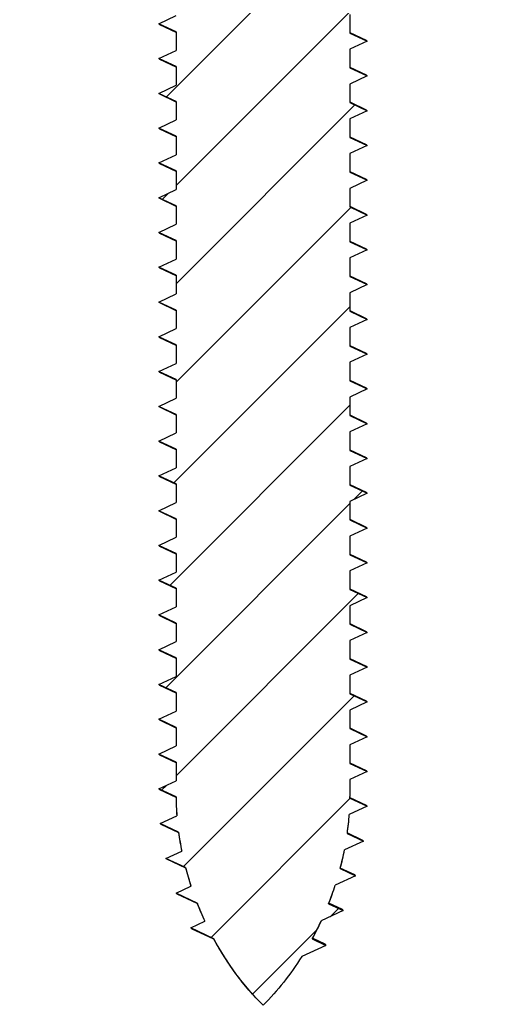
# Model space of a CAD drawing. Header units: millimetres. Extents: x 1396 to 1781, y -411 to -144.
# Drawn here: x 1450.36 to 1457.36, y -301.54 to -287.37 of the extents above; entities that cross this region are included whole.
import ezdxf

# ---------------------------------------------------------------- set-up
doc = ezdxf.new("R2010")
doc.units = ezdxf.units.MM

msp = doc.modelspace()

# ---------------------------------------------------------------- hatches: boundary and pattern name
at = {"linetype": 'Continuous'}
h = msp.add_hatch(dxfattribs=at)
h.set_pattern_fill('DEFAULT__1', color=2, angle=45, style=0, pattern_type=0)
h.set_pattern_definition([(45, (1419.9685, -387.4478), (-0.707107, 0.707107), [])])
edge = h.paths.add_edge_path()
edge.add_line((1457.262, -281.636), (1455.28, -281.636))
edge.add_line((1455.28, -281.636), (1455.362, -281.675))
edge.add_line((1455.362, -281.675), (1455.112, -281.791))
edge.add_line((1455.112, -281.791), (1455.112, -282.058))
edge.add_line((1455.112, -282.058), (1455.362, -282.175))
edge.add_line((1455.362, -282.175), (1455.112, -282.291))
edge.add_line((1455.112, -282.291), (1455.112, -282.558))
edge.add_line((1455.112, -282.558), (1455.362, -282.675))
edge.add_line((1455.362, -282.675), (1455.112, -282.791))
edge.add_line((1455.112, -282.791), (1455.112, -283.058))
edge.add_line((1455.112, -283.058), (1455.362, -283.175))
edge.add_line((1455.362, -283.175), (1455.112, -283.291))
edge.add_line((1455.112, -283.291), (1455.112, -283.558))
edge.add_line((1455.112, -283.558), (1455.362, -283.675))
edge.add_line((1455.362, -283.675), (1455.112, -283.791))
edge.add_line((1455.112, -283.791), (1455.112, -284.058))
edge.add_line((1455.112, -284.058), (1455.362, -284.175))
edge.add_line((1455.362, -284.175), (1455.112, -284.291))
edge.add_line((1455.112, -284.291), (1455.112, -284.558))
edge.add_line((1455.112, -284.558), (1455.362, -284.675))
edge.add_line((1455.362, -284.675), (1455.112, -284.791))
edge.add_line((1455.112, -284.791), (1455.112, -285.058))
edge.add_line((1455.112, -285.058), (1455.362, -285.175))
edge.add_line((1455.362, -285.175), (1455.112, -285.291))
edge.add_line((1455.112, -285.291), (1455.112, -285.558))
edge.add_line((1455.112, -285.558), (1455.362, -285.675))
edge.add_line((1455.362, -285.675), (1455.112, -285.791))
edge.add_line((1455.112, -285.791), (1455.112, -286.058))
edge.add_line((1455.112, -286.058), (1455.362, -286.175))
edge.add_line((1455.362, -286.175), (1455.112, -286.291))
edge.add_line((1455.112, -286.291), (1455.112, -286.558))
edge.add_line((1455.112, -286.558), (1455.362, -286.675))
edge.add_line((1455.362, -286.675), (1455.112, -286.791))
edge.add_line((1455.112, -286.791), (1455.112, -287.058))
edge.add_line((1455.112, -287.058), (1455.362, -287.175))
edge.add_line((1455.362, -287.175), (1455.112, -287.291))
edge.add_line((1455.112, -287.291), (1455.112, -287.558))
edge.add_line((1455.112, -287.558), (1455.362, -287.675))
edge.add_line((1455.362, -287.675), (1455.112, -287.791))
edge.add_line((1455.112, -287.791), (1455.112, -288.058))
edge.add_line((1455.112, -288.058), (1455.362, -288.175))
edge.add_line((1455.362, -288.175), (1455.112, -288.291))
edge.add_line((1455.112, -288.291), (1455.112, -288.558))
edge.add_line((1455.112, -288.558), (1455.362, -288.675))
edge.add_line((1455.362, -288.675), (1455.112, -288.791))
edge.add_line((1455.112, -288.791), (1455.112, -289.058))
edge.add_line((1455.112, -289.058), (1455.362, -289.175))
edge.add_line((1455.362, -289.175), (1455.112, -289.291))
edge.add_line((1455.112, -289.291), (1455.112, -289.558))
edge.add_line((1455.112, -289.558), (1455.362, -289.675))
edge.add_line((1455.362, -289.675), (1455.112, -289.791))
edge.add_line((1455.112, -289.791), (1455.112, -290.058))
edge.add_line((1455.112, -290.058), (1455.362, -290.175))
edge.add_line((1455.362, -290.175), (1455.112, -290.291))
edge.add_line((1455.112, -290.291), (1455.112, -290.558))
edge.add_line((1455.112, -290.558), (1455.362, -290.675))
edge.add_line((1455.362, -290.675), (1455.112, -290.791))
edge.add_line((1455.112, -290.791), (1455.112, -291.058))
edge.add_line((1455.112, -291.058), (1455.362, -291.175))
edge.add_line((1455.362, -291.175), (1455.112, -291.291))
edge.add_line((1455.112, -291.291), (1455.112, -291.558))
edge.add_line((1455.112, -291.558), (1455.362, -291.675))
edge.add_line((1455.362, -291.675), (1455.112, -291.791))
edge.add_line((1455.112, -291.791), (1455.112, -292.058))
edge.add_line((1455.112, -292.058), (1455.362, -292.175))
edge.add_line((1455.362, -292.175), (1455.112, -292.291))
edge.add_line((1455.112, -292.291), (1455.112, -292.558))
edge.add_line((1455.112, -292.558), (1455.362, -292.675))
edge.add_line((1455.362, -292.675), (1455.112, -292.791))
edge.add_line((1455.112, -292.791), (1455.112, -293.058))
edge.add_line((1455.112, -293.058), (1455.362, -293.175))
edge.add_line((1455.362, -293.175), (1455.112, -293.291))
edge.add_line((1455.112, -293.291), (1455.112, -293.558))
edge.add_line((1455.112, -293.558), (1455.362, -293.675))
edge.add_line((1455.362, -293.675), (1455.112, -293.791))
edge.add_line((1455.112, -293.791), (1455.112, -294.058))
edge.add_line((1455.112, -294.058), (1455.362, -294.175))
edge.add_line((1455.362, -294.175), (1455.112, -294.291))
edge.add_line((1455.112, -294.291), (1455.112, -294.558))
edge.add_line((1455.112, -294.558), (1455.362, -294.675))
edge.add_line((1455.362, -294.675), (1455.112, -294.791))
edge.add_line((1455.112, -294.791), (1455.112, -295.058))
edge.add_line((1455.112, -295.058), (1455.362, -295.175))
edge.add_line((1455.362, -295.175), (1455.112, -295.291))
edge.add_line((1455.112, -295.291), (1455.112, -295.558))
edge.add_line((1455.112, -295.558), (1455.362, -295.675))
edge.add_line((1455.362, -295.675), (1455.112, -295.791))
edge.add_line((1455.112, -295.791), (1455.112, -296.058))
edge.add_line((1455.112, -296.058), (1455.362, -296.175))
edge.add_line((1455.362, -296.175), (1455.112, -296.291))
edge.add_line((1455.112, -296.291), (1455.112, -296.558))
edge.add_line((1455.112, -296.558), (1455.362, -296.675))
edge.add_line((1455.362, -296.675), (1455.112, -296.791))
edge.add_line((1455.112, -296.791), (1455.112, -297.058))
edge.add_line((1455.112, -297.058), (1455.362, -297.175))
edge.add_line((1455.362, -297.175), (1455.112, -297.291))
edge.add_line((1455.112, -297.291), (1455.112, -297.558))
edge.add_line((1455.112, -297.558), (1455.362, -297.675))
edge.add_line((1455.362, -297.675), (1455.112, -297.791))
edge.add_line((1455.112, -297.791), (1455.112, -298.058))
edge.add_line((1455.112, -298.058), (1455.362, -298.175))
edge.add_line((1455.362, -298.175), (1455.112, -298.291))
edge.add_line((1455.112, -298.291), (1455.112, -298.536))
edge.add_arc((1451.464, -298.536), 3.648, 359.6413, 359.9998)
edge.add_line((1455.112, -298.559), (1455.359, -298.675))
edge.add_line((1455.359, -298.675), (1455.103, -298.794))
edge.add_arc((1451.14, -298.52), 3.973, 352.1025, 356.0377)
edge.add_line((1455.075, -299.066), (1455.309, -299.175))
edge.add_line((1455.309, -299.175), (1455.035, -299.302))
edge.add_arc((1450.785, -298.461), 4.332, 345.1526, 348.8068)
edge.add_line((1454.973, -299.571), (1455.194, -299.675))
edge.add_line((1455.194, -299.675), (1454.902, -299.811))
edge.add_arc((1450.581, -298.403), 4.544, 338.3864, 341.9517)
edge.add_line((1454.806, -300.077), (1455.016, -300.175))
edge.add_line((1455.016, -300.175), (1454.701, -300.322))
edge.add_arc((1450.576, -298.403), 4.55, 331.3781, 335.0545)
edge.add_line((1454.569, -300.582), (1454.768, -300.675))
edge.add_line((1454.768, -300.675), (1454.419, -300.837))
edge.add_spline(control_points=[(1454.419, -300.837), (1454.257, -301.093), (1454.07, -301.329), (1453.862, -301.536)], knot_values=[0, 0, 0, 0, 1, 1, 1, 1], degree=3, periodic=0)
edge.add_spline(control_points=[(1453.862, -301.536), (1453.586, -301.26), (1453.346, -300.934), (1453.153, -300.579)], knot_values=[0, 0, 0, 0, 1, 1, 1, 1], degree=3, periodic=0)
edge.add_line((1453.153, -300.579), (1452.822, -300.425))
edge.add_line((1452.822, -300.425), (1453.027, -300.329))
edge.add_arc((1457.172, -298.391), 4.576, 201.4632, 205.0563)
edge.add_line((1452.913, -300.066), (1452.611, -299.925))
edge.add_line((1452.611, -299.925), (1452.826, -299.824))
edge.add_arc((1457.063, -298.429), 4.461, 194.6431, 198.2289)
edge.add_line((1452.747, -299.556), (1452.465, -299.425))
edge.add_line((1452.465, -299.425), (1452.692, -299.319))
edge.add_arc((1456.776, -298.494), 4.166, 187.6488, 191.4188)
edge.add_line((1452.647, -299.048), (1452.382, -298.925))
edge.add_line((1452.382, -298.925), (1452.622, -298.812))
edge.add_arc((1456.372, -298.535), 3.76, 180.0982, 184.2361)
edge.add_line((1452.612, -298.541), (1452.362, -298.425))
edge.add_line((1452.362, -298.425), (1452.612, -298.308))
edge.add_line((1452.612, -298.041), (1452.612, -298.308))
edge.add_line((1452.612, -298.041), (1452.362, -297.925))
edge.add_line((1452.362, -297.925), (1452.612, -297.808))
edge.add_line((1452.612, -297.541), (1452.612, -297.808))
edge.add_line((1452.612, -297.541), (1452.362, -297.425))
edge.add_line((1452.362, -297.425), (1452.612, -297.308))
edge.add_line((1452.612, -297.041), (1452.612, -297.308))
edge.add_line((1452.612, -297.041), (1452.362, -296.925))
edge.add_line((1452.362, -296.925), (1452.612, -296.808))
edge.add_line((1452.612, -296.541), (1452.612, -296.808))
edge.add_line((1452.612, -296.541), (1452.362, -296.425))
edge.add_line((1452.362, -296.425), (1452.612, -296.308))
edge.add_line((1452.612, -296.041), (1452.612, -296.308))
edge.add_line((1452.612, -296.041), (1452.362, -295.925))
edge.add_line((1452.362, -295.925), (1452.612, -295.808))
edge.add_line((1452.612, -295.541), (1452.612, -295.808))
edge.add_line((1452.612, -295.541), (1452.362, -295.425))
edge.add_line((1452.362, -295.425), (1452.612, -295.308))
edge.add_line((1452.612, -295.041), (1452.612, -295.308))
edge.add_line((1452.612, -295.041), (1452.362, -294.925))
edge.add_line((1452.362, -294.925), (1452.612, -294.808))
edge.add_line((1452.612, -294.541), (1452.612, -294.808))
edge.add_line((1452.612, -294.541), (1452.362, -294.425))
edge.add_line((1452.362, -294.425), (1452.612, -294.308))
edge.add_line((1452.612, -294.041), (1452.612, -294.308))
edge.add_line((1452.612, -294.041), (1452.362, -293.925))
edge.add_line((1452.362, -293.925), (1452.612, -293.808))
edge.add_line((1452.612, -293.541), (1452.612, -293.808))
edge.add_line((1452.612, -293.541), (1452.362, -293.425))
edge.add_line((1452.362, -293.425), (1452.612, -293.308))
edge.add_line((1452.612, -293.041), (1452.612, -293.308))
edge.add_line((1452.612, -293.041), (1452.362, -292.925))
edge.add_line((1452.362, -292.925), (1452.612, -292.808))
edge.add_line((1452.612, -292.541), (1452.612, -292.808))
edge.add_line((1452.612, -292.541), (1452.362, -292.425))
edge.add_line((1452.362, -292.425), (1452.612, -292.308))
edge.add_line((1452.612, -292.041), (1452.612, -292.308))
edge.add_line((1452.612, -292.041), (1452.362, -291.925))
edge.add_line((1452.362, -291.925), (1452.612, -291.808))
edge.add_line((1452.612, -291.541), (1452.612, -291.808))
edge.add_line((1452.612, -291.541), (1452.362, -291.425))
edge.add_line((1452.362, -291.425), (1452.612, -291.308))
edge.add_line((1452.612, -291.041), (1452.612, -291.308))
edge.add_line((1452.612, -291.041), (1452.362, -290.925))
edge.add_line((1452.362, -290.925), (1452.612, -290.808))
edge.add_line((1452.612, -290.541), (1452.612, -290.808))
edge.add_line((1452.612, -290.541), (1452.362, -290.425))
edge.add_line((1452.362, -290.425), (1452.612, -290.308))
edge.add_line((1452.612, -290.041), (1452.612, -290.308))
edge.add_line((1452.612, -290.041), (1452.362, -289.925))
edge.add_line((1452.362, -289.925), (1452.612, -289.808))
edge.add_line((1452.612, -289.541), (1452.612, -289.808))
edge.add_line((1452.612, -289.541), (1452.362, -289.425))
edge.add_line((1452.362, -289.425), (1452.612, -289.308))
edge.add_line((1452.612, -289.041), (1452.612, -289.308))
edge.add_line((1452.612, -289.041), (1452.362, -288.925))
edge.add_line((1452.362, -288.925), (1452.612, -288.808))
edge.add_line((1452.612, -288.541), (1452.612, -288.808))
edge.add_line((1452.612, -288.541), (1452.362, -288.425))
edge.add_line((1452.362, -288.425), (1452.612, -288.308))
edge.add_line((1452.612, -288.041), (1452.612, -288.308))
edge.add_line((1452.612, -288.041), (1452.362, -287.925))
edge.add_line((1452.362, -287.925), (1452.612, -287.808))
edge.add_line((1452.612, -287.541), (1452.612, -287.808))
edge.add_line((1452.612, -287.541), (1452.362, -287.425))
edge.add_line((1452.362, -287.425), (1452.612, -287.308))
edge.add_line((1452.612, -287.041), (1452.612, -287.308))
edge.add_line((1452.612, -287.041), (1452.362, -286.925))
edge.add_line((1452.362, -286.925), (1452.612, -286.808))
edge.add_line((1452.612, -286.541), (1452.612, -286.808))
edge.add_line((1452.612, -286.541), (1452.362, -286.425))
edge.add_line((1452.362, -286.425), (1452.612, -286.308))
edge.add_line((1452.612, -286.041), (1452.612, -286.308))
edge.add_line((1452.612, -286.041), (1452.362, -285.925))
edge.add_line((1452.362, -285.925), (1452.612, -285.808))
edge.add_line((1452.612, -285.541), (1452.612, -285.808))
edge.add_line((1452.612, -285.541), (1452.362, -285.425))
edge.add_line((1452.362, -285.425), (1452.612, -285.308))
edge.add_line((1452.612, -285.041), (1452.612, -285.308))
edge.add_line((1452.612, -285.041), (1452.362, -284.925))
edge.add_line((1452.362, -284.925), (1452.612, -284.808))
edge.add_line((1452.612, -284.541), (1452.612, -284.808))
edge.add_line((1452.612, -284.541), (1452.362, -284.425))
edge.add_line((1452.362, -284.425), (1452.612, -284.308))
edge.add_line((1452.612, -284.041), (1452.612, -284.308))
edge.add_line((1452.612, -284.041), (1452.362, -283.925))
edge.add_line((1452.362, -283.925), (1452.612, -283.808))
edge.add_line((1452.612, -283.541), (1452.612, -283.808))
edge.add_line((1452.612, -283.541), (1452.362, -283.425))
edge.add_line((1452.362, -283.425), (1452.612, -283.308))
edge.add_line((1452.612, -283.041), (1452.612, -283.308))
edge.add_line((1452.612, -283.041), (1452.362, -282.925))
edge.add_line((1452.362, -282.925), (1452.612, -282.808))
edge.add_line((1452.612, -282.541), (1452.612, -282.808))
edge.add_line((1452.612, -282.541), (1452.362, -282.425))
edge.add_line((1452.362, -282.425), (1452.612, -282.308))
edge.add_line((1452.612, -282.041), (1452.612, -282.308))
edge.add_line((1452.612, -282.041), (1452.362, -281.925))
edge.add_line((1452.362, -281.925), (1452.612, -281.808))
edge.add_line((1452.612, -281.636), (1452.612, -281.808))
edge.add_line((1452.612, -281.636), (1450.462, -281.636))
edge.add_spline(control_points=[(1450.362, -281.536), (1450.362, -281.595), (1450.403, -281.636), (1450.462, -281.636)], knot_values=[0, 0, 0, 0, 1, 1, 1, 1], weights=[1, 0.804738, 0.804738, 1], degree=3, periodic=0)
edge.add_line((1450.362, -281.236), (1450.362, -281.536))
edge.add_spline(control_points=[(1450.462, -281.136), (1450.403, -281.136), (1450.362, -281.178), (1450.362, -281.236)], knot_values=[0, 0, 0, 0, 1, 1, 1, 1], weights=[1, 0.804738, 0.804738, 1], degree=3, periodic=0)
edge.add_line((1451.09, -281.136), (1450.462, -281.136))
edge.add_spline(control_points=[(1451.09, -281.136), (1451.168, -281.136), (1451.24, -281.108), (1451.296, -281.055)], knot_values=[0, 0, 0, 0, 1, 1, 1, 1], weights=[1, 0.952986, 0.952986, 1], degree=3, periodic=0)
edge.add_spline(control_points=[(1451.501, -280.875), (1451.43, -280.933), (1451.362, -280.992), (1451.296, -281.055)], knot_values=[0, 0, 0, 0, 1, 1, 1, 1], weights=[1, 0.999558, 0.999558, 1], degree=3, periodic=0)
edge.add_spline(control_points=[(1451.501, -280.875), (1452.248, -281.192), (1453.101, -281.336), (1453.861, -281.336)], knot_values=[0, 0, 0, 0, 1, 1, 1, 1], degree=3, periodic=0)
edge.add_spline(control_points=[(1453.863, -281.336), (1454.623, -281.336), (1455.476, -281.192), (1456.223, -280.875)], knot_values=[0, 0, 0, 0, 1, 1, 1, 1], degree=3, periodic=0)
edge.add_spline(control_points=[(1456.223, -280.875), (1456.293, -280.933), (1456.362, -280.992), (1456.428, -281.055)], knot_values=[0, 0, 0, 0, 1, 1, 1, 1], weights=[1, 0.999558, 0.999558, 1], degree=3, periodic=0)
edge.add_spline(control_points=[(1456.634, -281.136), (1456.556, -281.136), (1456.484, -281.108), (1456.428, -281.055)], knot_values=[0, 0, 0, 0, 1, 1, 1, 1], weights=[1, 0.952986, 0.952986, 1], degree=3, periodic=0)
edge.add_line((1457.262, -281.136), (1456.634, -281.136))
edge.add_spline(control_points=[(1457.262, -281.136), (1457.32, -281.136), (1457.362, -281.178), (1457.362, -281.236)], knot_values=[0, 0, 0, 0, 1, 1, 1, 1], weights=[1, 0.804738, 0.804738, 1], degree=3, periodic=0)
edge.add_line((1457.362, -281.236), (1457.362, -281.536))
edge.add_spline(control_points=[(1457.362, -281.536), (1457.362, -281.595), (1457.32, -281.636), (1457.262, -281.636)], knot_values=[0, 0, 0, 0, 1, 1, 1, 1], weights=[1, 0.804738, 0.804738, 1], degree=3, periodic=0)

# ---------------------------------------------------------------- linework, layer by layer
at = {"color": 7, "linetype": 'Continuous'}
for p, q in [((1452.362, -287.425), (1452.612, -287.308)), ((1452.362, -287.425), (1452.612, -287.308)), ((1455.112, -287.291), (1455.112, -287.558)), ((1455.112, -287.291), (1455.112, -287.558)), ((1452.612, -287.541), (1452.362, -287.425)), ((1452.372, -287.434), (1452.362, -287.425)), ((1452.612, -287.541), (1452.362, -287.425)), ((1452.372, -287.434), (1452.61, -287.546)), ((1452.612, -287.541), (1452.612, -287.808)), ((1452.612, -287.541), (1452.612, -287.808)), ((1455.112, -287.558), (1455.362, -287.675)), ((1455.112, -287.558), (1455.362, -287.675)), ((1455.352, -287.666), (1455.114, -287.554)), ((1455.362, -287.675), (1455.112, -287.791)), ((1455.362, -287.675), (1455.112, -287.791)), ((1455.112, -287.791), (1455.112, -288.058)), ((1455.112, -287.791), (1455.112, -288.058)), ((1455.362, -287.675), (1455.352, -287.666)), ((1452.362, -287.925), (1452.612, -287.808)), ((1452.362, -287.925), (1452.612, -287.808)), ((1452.612, -288.041), (1452.362, -287.925)), ((1452.372, -287.934), (1452.362, -287.925)), ((1452.612, -288.041), (1452.362, -287.925)), ((1452.372, -287.934), (1452.61, -288.046)), ((1452.612, -288.041), (1452.612, -288.308)), ((1452.612, -288.041), (1452.612, -288.308)), ((1455.112, -288.058), (1455.362, -288.175)), ((1455.112, -288.058), (1455.362, -288.175)), ((1455.352, -288.166), (1455.114, -288.054)), ((1455.362, -288.175), (1455.112, -288.291)), ((1455.362, -288.175), (1455.112, -288.291)), ((1455.362, -288.175), (1455.352, -288.166)), ((1452.362, -288.425), (1452.612, -288.308)), ((1452.362, -288.425), (1452.612, -288.308)), ((1455.112, -288.291), (1455.112, -288.558)), ((1455.112, -288.291), (1455.112, -288.558)), ((1452.612, -288.541), (1452.362, -288.425)), ((1452.372, -288.434), (1452.362, -288.425)), ((1452.612, -288.541), (1452.362, -288.425)), ((1452.372, -288.434), (1452.61, -288.546)), ((1452.612, -288.541), (1452.612, -288.808)), ((1452.612, -288.541), (1452.612, -288.808)), ((1455.112, -288.558), (1455.362, -288.675)), ((1455.112, -288.558), (1455.362, -288.675)), ((1455.352, -288.666), (1455.114, -288.554)), ((1455.362, -288.675), (1455.112, -288.791)), ((1455.362, -288.675), (1455.112, -288.791)), ((1455.362, -288.675), (1455.352, -288.666)), ((1452.362, -288.925), (1452.612, -288.808)), ((1452.362, -288.925), (1452.612, -288.808)), ((1452.612, -289.041), (1452.362, -288.925)), ((1452.372, -288.934), (1452.362, -288.925)), ((1452.612, -289.041), (1452.362, -288.925)), ((1455.112, -288.791), (1455.112, -289.058)), ((1455.112, -288.791), (1455.112, -289.058)), ((1452.372, -288.934), (1452.61, -289.046)), ((1452.612, -289.041), (1452.612, -289.308)), ((1452.612, -289.041), (1452.612, -289.308)), ((1455.112, -289.058), (1455.362, -289.175)), ((1455.112, -289.058), (1455.362, -289.175)), ((1455.352, -289.166), (1455.114, -289.054)), ((1455.362, -289.175), (1455.112, -289.291)), ((1455.362, -289.175), (1455.112, -289.291)), ((1455.362, -289.175), (1455.352, -289.166)), ((1452.362, -289.425), (1452.612, -289.308)), ((1452.362, -289.425), (1452.612, -289.308)), ((1455.112, -289.291), (1455.112, -289.558)), ((1455.112, -289.291), (1455.112, -289.558)), ((1452.612, -289.541), (1452.362, -289.425)), ((1452.372, -289.434), (1452.362, -289.425)), ((1452.612, -289.541), (1452.362, -289.425)), ((1452.372, -289.434), (1452.61, -289.546)), ((1452.612, -289.541), (1452.612, -289.808)), ((1452.612, -289.541), (1452.612, -289.808)), ((1455.112, -289.558), (1455.362, -289.675)), ((1455.112, -289.558), (1455.362, -289.675)), ((1455.352, -289.666), (1455.114, -289.554)), ((1455.362, -289.675), (1455.112, -289.791)), ((1455.362, -289.675), (1455.112, -289.791)), ((1455.362, -289.675), (1455.352, -289.666)), ((1452.362, -289.925), (1452.612, -289.808)), ((1452.362, -289.925), (1452.612, -289.808)), ((1455.112, -289.791), (1455.112, -290.058)), ((1455.112, -289.791), (1455.112, -290.058)), ((1452.612, -290.041), (1452.362, -289.925)), ((1452.372, -289.934), (1452.362, -289.925)), ((1452.612, -290.041), (1452.362, -289.925)), ((1452.372, -289.934), (1452.61, -290.046)), ((1452.612, -290.041), (1452.612, -290.308)), ((1452.612, -290.041), (1452.612, -290.308)), ((1455.112, -290.058), (1455.362, -290.175)), ((1455.112, -290.058), (1455.362, -290.175)), ((1455.352, -290.166), (1455.114, -290.054)), ((1455.362, -290.175), (1455.112, -290.291)), ((1455.362, -290.175), (1455.112, -290.291)), ((1455.362, -290.175), (1455.352, -290.166)), ((1452.362, -290.425), (1452.612, -290.308)), ((1452.362, -290.425), (1452.612, -290.308)), ((1455.112, -290.291), (1455.112, -290.558)), ((1455.112, -290.291), (1455.112, -290.558)), ((1452.612, -290.541), (1452.362, -290.425)), ((1452.372, -290.434), (1452.362, -290.425)), ((1452.612, -290.541), (1452.362, -290.425)), ((1452.372, -290.434), (1452.61, -290.546)), ((1452.612, -290.541), (1452.612, -290.808)), ((1452.612, -290.541), (1452.612, -290.808)), ((1455.112, -290.558), (1455.362, -290.675)), ((1455.112, -290.558), (1455.362, -290.675)), ((1455.352, -290.666), (1455.114, -290.554)), ((1455.362, -290.675), (1455.112, -290.791)), ((1455.362, -290.675), (1455.112, -290.791)), ((1455.362, -290.675), (1455.352, -290.666)), ((1452.362, -290.925), (1452.612, -290.808)), ((1452.362, -290.925), (1452.612, -290.808)), ((1455.112, -290.791), (1455.112, -291.058)), ((1455.112, -290.791), (1455.112, -291.058)), ((1452.612, -291.041), (1452.362, -290.925)), ((1452.372, -290.934), (1452.362, -290.925)), ((1452.612, -291.041), (1452.362, -290.925)), ((1452.372, -290.934), (1452.61, -291.046)), ((1452.612, -291.041), (1452.612, -291.308)), ((1452.612, -291.041), (1452.612, -291.308)), ((1455.112, -291.058), (1455.362, -291.175)), ((1455.112, -291.058), (1455.362, -291.175)), ((1455.362, -291.175), (1455.112, -291.291)), ((1455.362, -291.175), (1455.112, -291.291)), ((1455.352, -291.166), (1455.114, -291.054)), ((1455.362, -291.175), (1455.352, -291.166)), ((1452.362, -291.425), (1452.612, -291.308)), ((1452.362, -291.425), (1452.612, -291.308)), ((1455.112, -291.291), (1455.112, -291.558)), ((1455.112, -291.291), (1455.112, -291.558)), ((1452.612, -291.541), (1452.362, -291.425)), ((1452.372, -291.434), (1452.362, -291.425)), ((1452.612, -291.541), (1452.362, -291.425)), ((1452.372, -291.434), (1452.61, -291.546)), ((1452.612, -291.541), (1452.612, -291.808)), ((1452.612, -291.541), (1452.612, -291.808)), ((1455.112, -291.558), (1455.362, -291.675)), ((1455.112, -291.558), (1455.362, -291.675)), ((1455.352, -291.666), (1455.114, -291.554)), ((1455.362, -291.675), (1455.112, -291.791)), ((1455.362, -291.675), (1455.112, -291.791)), ((1455.362, -291.675), (1455.352, -291.666)), ((1452.362, -291.925), (1452.612, -291.808)), ((1452.362, -291.925), (1452.612, -291.808)), ((1455.112, -291.791), (1455.112, -292.058)), ((1455.112, -291.791), (1455.112, -292.058)), ((1452.612, -292.041), (1452.362, -291.925)), ((1452.372, -291.934), (1452.362, -291.925)), ((1452.612, -292.041), (1452.362, -291.925)), ((1452.372, -291.934), (1452.61, -292.046)), ((1452.612, -292.041), (1452.612, -292.308)), ((1452.612, -292.041), (1452.612, -292.308)), ((1455.112, -292.058), (1455.362, -292.175)), ((1455.112, -292.058), (1455.362, -292.175)), ((1455.362, -292.175), (1455.112, -292.291)), ((1455.362, -292.175), (1455.112, -292.291)), ((1455.352, -292.166), (1455.114, -292.054)), ((1455.362, -292.175), (1455.352, -292.166)), ((1452.362, -292.425), (1452.612, -292.308)), ((1452.362, -292.425), (1452.612, -292.308)), ((1455.112, -292.291), (1455.112, -292.558)), ((1455.112, -292.291), (1455.112, -292.558)), ((1452.612, -292.541), (1452.362, -292.425)), ((1452.372, -292.434), (1452.362, -292.425)), ((1452.612, -292.541), (1452.362, -292.425)), ((1452.372, -292.434), (1452.61, -292.546)), ((1452.612, -292.541), (1452.612, -292.808)), ((1452.612, -292.541), (1452.612, -292.808)), ((1455.112, -292.558), (1455.362, -292.675)), ((1455.112, -292.558), (1455.362, -292.675)), ((1455.352, -292.666), (1455.114, -292.554)), ((1455.362, -292.675), (1455.112, -292.791)), ((1455.362, -292.675), (1455.112, -292.791)), ((1455.362, -292.675), (1455.352, -292.666)), ((1452.362, -292.925), (1452.612, -292.808)), ((1452.362, -292.925), (1452.612, -292.808)), ((1455.112, -292.791), (1455.112, -293.058)), ((1455.112, -292.791), (1455.112, -293.058)), ((1452.612, -293.041), (1452.362, -292.925)), ((1452.372, -292.934), (1452.362, -292.925)), ((1452.612, -293.041), (1452.362, -292.925)), ((1452.372, -292.934), (1452.61, -293.046)), ((1452.612, -293.041), (1452.612, -293.308)), ((1452.612, -293.041), (1452.612, -293.308)), ((1455.112, -293.058), (1455.362, -293.175)), ((1455.112, -293.058), (1455.362, -293.175)), ((1455.362, -293.175), (1455.112, -293.291)), ((1455.362, -293.175), (1455.112, -293.291)), ((1455.352, -293.166), (1455.114, -293.054)), ((1455.362, -293.175), (1455.352, -293.166)), ((1452.362, -293.425), (1452.612, -293.308)), ((1452.362, -293.425), (1452.612, -293.308)), ((1455.112, -293.291), (1455.112, -293.558)), ((1455.112, -293.291), (1455.112, -293.558)), ((1452.612, -293.541), (1452.362, -293.425)), ((1452.372, -293.434), (1452.362, -293.425)), ((1452.612, -293.541), (1452.362, -293.425)), ((1452.372, -293.434), (1452.61, -293.546)), ((1452.612, -293.541), (1452.612, -293.808)), ((1452.612, -293.541), (1452.612, -293.808)), ((1455.112, -293.558), (1455.362, -293.675)), ((1455.112, -293.558), (1455.362, -293.675)), ((1455.352, -293.666), (1455.114, -293.554)), ((1455.362, -293.675), (1455.112, -293.791)), ((1455.362, -293.675), (1455.112, -293.791)), ((1455.362, -293.675), (1455.352, -293.666)), ((1452.362, -293.925), (1452.612, -293.808)), ((1452.362, -293.925), (1452.612, -293.808)), ((1455.112, -293.791), (1455.112, -294.058)), ((1455.112, -293.791), (1455.112, -294.058)), ((1452.612, -294.041), (1452.362, -293.925)), ((1452.372, -293.934), (1452.362, -293.925)), ((1452.612, -294.041), (1452.362, -293.925)), ((1452.372, -293.934), (1452.61, -294.046)), ((1452.612, -294.041), (1452.612, -294.308)), ((1452.612, -294.041), (1452.612, -294.308)), ((1455.112, -294.058), (1455.362, -294.175)), ((1455.112, -294.058), (1455.362, -294.175)), ((1455.352, -294.166), (1455.114, -294.054)), ((1455.362, -294.175), (1455.352, -294.166)), ((1452.362, -294.425), (1452.612, -294.308)), ((1452.362, -294.425), (1452.612, -294.308)), ((1455.362, -294.175), (1455.112, -294.291)), ((1455.362, -294.175), (1455.112, -294.291)), ((1455.112, -294.291), (1455.112, -294.558)), ((1455.112, -294.291), (1455.112, -294.558)), ((1452.612, -294.541), (1452.362, -294.425)), ((1452.372, -294.434), (1452.362, -294.425)), ((1452.612, -294.541), (1452.362, -294.425)), ((1452.372, -294.434), (1452.61, -294.546)), ((1452.612, -294.541), (1452.612, -294.808)), ((1452.612, -294.541), (1452.612, -294.808)), ((1455.112, -294.558), (1455.362, -294.675)), ((1455.112, -294.558), (1455.362, -294.675)), ((1455.352, -294.666), (1455.114, -294.554)), ((1455.362, -294.675), (1455.112, -294.791)), ((1455.362, -294.675), (1455.112, -294.791)), ((1455.362, -294.675), (1455.352, -294.666)), ((1452.362, -294.925), (1452.612, -294.808)), ((1452.362, -294.925), (1452.612, -294.808)), ((1455.112, -294.791), (1455.112, -295.058)), ((1455.112, -294.791), (1455.112, -295.058)), ((1452.612, -295.041), (1452.362, -294.925)), ((1452.372, -294.934), (1452.362, -294.925)), ((1452.612, -295.041), (1452.362, -294.925)), ((1452.372, -294.934), (1452.61, -295.046)), ((1452.612, -295.041), (1452.612, -295.308)), ((1452.612, -295.041), (1452.612, -295.308)), ((1455.112, -295.058), (1455.362, -295.175)), ((1455.112, -295.058), (1455.362, -295.175)), ((1455.352, -295.166), (1455.114, -295.054)), ((1455.362, -295.175), (1455.112, -295.291)), ((1455.362, -295.175), (1455.112, -295.291)), ((1455.112, -295.291), (1455.112, -295.558)), ((1455.112, -295.291), (1455.112, -295.558)), ((1455.362, -295.175), (1455.352, -295.166)), ((1452.362, -295.425), (1452.612, -295.308)), ((1452.362, -295.425), (1452.612, -295.308)), ((1452.612, -295.541), (1452.362, -295.425)), ((1452.372, -295.434), (1452.362, -295.425)), ((1452.612, -295.541), (1452.362, -295.425)), ((1452.372, -295.434), (1452.61, -295.546)), ((1452.612, -295.541), (1452.612, -295.808)), ((1452.612, -295.541), (1452.612, -295.808)), ((1455.112, -295.558), (1455.362, -295.675)), ((1455.112, -295.558), (1455.362, -295.675)), ((1455.352, -295.666), (1455.114, -295.554)), ((1455.362, -295.675), (1455.112, -295.791)), ((1455.362, -295.675), (1455.112, -295.791)), ((1455.362, -295.675), (1455.352, -295.666)), ((1452.362, -295.925), (1452.612, -295.808)), ((1452.362, -295.925), (1452.612, -295.808)), ((1455.112, -295.791), (1455.112, -296.058)), ((1455.112, -295.791), (1455.112, -296.058)), ((1452.612, -296.041), (1452.362, -295.925)), ((1452.372, -295.934), (1452.362, -295.925)), ((1452.612, -296.041), (1452.362, -295.925)), ((1452.372, -295.934), (1452.61, -296.046)), ((1452.612, -296.041), (1452.612, -296.308)), ((1452.612, -296.041), (1452.612, -296.308)), ((1455.112, -296.058), (1455.362, -296.175)), ((1455.112, -296.058), (1455.362, -296.175)), ((1455.352, -296.166), (1455.114, -296.054)), ((1455.362, -296.175), (1455.112, -296.291)), ((1455.362, -296.175), (1455.112, -296.291)), ((1455.112, -296.291), (1455.112, -296.558)), ((1455.112, -296.291), (1455.112, -296.558)), ((1455.362, -296.175), (1455.352, -296.166)), ((1452.362, -296.425), (1452.612, -296.308)), ((1452.362, -296.425), (1452.612, -296.308)), ((1452.612, -296.541), (1452.362, -296.425)), ((1452.372, -296.434), (1452.362, -296.425)), ((1452.612, -296.541), (1452.362, -296.425)), ((1452.372, -296.434), (1452.61, -296.546)), ((1452.612, -296.541), (1452.612, -296.808)), ((1452.612, -296.541), (1452.612, -296.808)), ((1455.112, -296.558), (1455.362, -296.675)), ((1455.112, -296.558), (1455.362, -296.675)), ((1455.352, -296.666), (1455.114, -296.554)), ((1455.362, -296.675), (1455.112, -296.791)), ((1455.362, -296.675), (1455.112, -296.791)), ((1452.362, -296.925), (1452.612, -296.808)), ((1452.362, -296.925), (1452.612, -296.808)), ((1455.112, -296.791), (1455.112, -297.058)), ((1455.112, -296.791), (1455.112, -297.058)), ((1452.612, -297.041), (1452.362, -296.925)), ((1452.372, -296.934), (1452.362, -296.925)), ((1452.612, -297.041), (1452.362, -296.925)), ((1452.372, -296.934), (1452.61, -297.046)), ((1452.612, -297.041), (1452.612, -297.308)), ((1452.612, -297.041), (1452.612, -297.308)), ((1455.112, -297.058), (1455.362, -297.175)), ((1455.112, -297.058), (1455.362, -297.175)), ((1455.352, -297.166), (1455.114, -297.054)), ((1455.362, -297.175), (1455.112, -297.291)), ((1455.362, -297.175), (1455.112, -297.291)), ((1455.362, -297.175), (1455.352, -297.166)), ((1452.362, -297.425), (1452.612, -297.308)), ((1452.362, -297.425), (1452.612, -297.308)), ((1452.612, -297.541), (1452.362, -297.425)), ((1452.372, -297.434), (1452.362, -297.425)), ((1452.612, -297.541), (1452.362, -297.425)), ((1455.112, -297.291), (1455.112, -297.558)), ((1455.112, -297.291), (1455.112, -297.558)), ((1452.372, -297.434), (1452.61, -297.546)), ((1452.612, -297.541), (1452.612, -297.808)), ((1452.612, -297.541), (1452.612, -297.808)), ((1455.112, -297.558), (1455.362, -297.675)), ((1455.112, -297.558), (1455.362, -297.675)), ((1455.352, -297.666), (1455.114, -297.554)), ((1455.362, -297.675), (1455.112, -297.791)), ((1455.362, -297.675), (1455.112, -297.791)), ((1455.362, -297.675), (1455.352, -297.666)), ((1452.362, -297.925), (1452.612, -297.808)), ((1452.362, -297.925), (1452.612, -297.808)), ((1455.112, -297.791), (1455.112, -298.058)), ((1455.112, -297.791), (1455.112, -298.058)), ((1452.612, -298.041), (1452.362, -297.925)), ((1452.372, -297.934), (1452.362, -297.925)), ((1452.612, -298.041), (1452.362, -297.925)), ((1452.372, -297.934), (1452.61, -298.046)), ((1452.612, -298.041), (1452.612, -298.308)), ((1452.612, -298.041), (1452.612, -298.308)), ((1455.112, -298.058), (1455.362, -298.175)), ((1455.112, -298.058), (1455.362, -298.175)), ((1455.352, -298.166), (1455.114, -298.054)), ((1455.362, -298.175), (1455.112, -298.291)), ((1455.362, -298.175), (1455.112, -298.291)), ((1455.362, -298.175), (1455.352, -298.166)), ((1452.362, -298.425), (1452.612, -298.308)), ((1452.362, -298.425), (1452.612, -298.308)), ((1455.112, -298.291), (1455.112, -298.536)), ((1455.112, -298.291), (1455.112, -298.536)), ((1452.612, -298.541), (1452.362, -298.425)), ((1452.372, -298.434), (1452.362, -298.425)), ((1452.612, -298.541), (1452.362, -298.425)), ((1452.372, -298.434), (1452.61, -298.546)), ((1452.612, -298.547), (1452.612, -298.541)), ((1455.112, -298.554), (1455.112, -298.559)), ((1455.112, -298.559), (1455.359, -298.675)), ((1455.112, -298.559), (1455.359, -298.675)), ((1455.35, -298.665), (1455.114, -298.555)), ((1455.359, -298.675), (1455.103, -298.794)), ((1455.359, -298.675), (1455.103, -298.794)), ((1455.359, -298.675), (1455.35, -298.665)), ((1452.382, -298.925), (1452.622, -298.812)), ((1452.382, -298.925), (1452.622, -298.812)), ((1452.647, -299.048), (1452.382, -298.925)), ((1452.391, -298.933), (1452.382, -298.925)), ((1452.647, -299.048), (1452.382, -298.925)), ((1452.391, -298.933), (1452.645, -299.052)), ((1452.647, -299.054), (1452.647, -299.048)), ((1455.076, -299.059), (1455.075, -299.066)), ((1455.299, -299.165), (1455.075, -299.059)), ((1455.075, -299.066), (1455.309, -299.175)), ((1455.075, -299.066), (1455.309, -299.175)), ((1455.309, -299.175), (1455.035, -299.302)), ((1455.309, -299.175), (1455.035, -299.302)), ((1455.309, -299.175), (1455.299, -299.165)), ((1452.465, -299.425), (1452.692, -299.319)), ((1452.465, -299.425), (1452.692, -299.319)), ((1452.747, -299.556), (1452.465, -299.425)), ((1452.475, -299.433), (1452.465, -299.425)), ((1452.747, -299.556), (1452.465, -299.425)), ((1452.475, -299.433), (1452.745, -299.56)), ((1452.749, -299.562), (1452.747, -299.556)), ((1455.194, -299.675), (1454.902, -299.811)), ((1455.194, -299.675), (1454.902, -299.811)), ((1454.975, -299.564), (1454.973, -299.571)), ((1454.973, -299.571), (1455.194, -299.675)), ((1454.973, -299.571), (1455.194, -299.675)), ((1455.184, -299.663), (1454.974, -299.564)), ((1455.194, -299.675), (1455.184, -299.663)), ((1452.611, -299.925), (1452.826, -299.824)), ((1452.611, -299.925), (1452.826, -299.824)), ((1452.913, -300.066), (1452.611, -299.925)), ((1452.622, -299.934), (1452.611, -299.925)), ((1452.913, -300.066), (1452.611, -299.925)), ((1452.622, -299.934), (1452.911, -300.07)), ((1452.916, -300.072), (1452.913, -300.066)), ((1454.806, -300.077), (1455.016, -300.175)), ((1454.806, -300.077), (1455.016, -300.175)), ((1455.004, -300.161), (1454.809, -300.068)), ((1455.016, -300.175), (1454.701, -300.322)), ((1455.016, -300.175), (1454.701, -300.322)), ((1455.016, -300.175), (1455.004, -300.161)), ((1452.822, -300.425), (1453.027, -300.329)), ((1452.822, -300.425), (1453.027, -300.329)), ((1453.153, -300.579), (1452.822, -300.425)), ((1452.836, -300.435), (1452.822, -300.425)), ((1453.153, -300.579), (1452.822, -300.425)), ((1452.836, -300.435), (1453.15, -300.583)), ((1454.768, -300.675), (1454.419, -300.837)), ((1454.768, -300.675), (1454.419, -300.837)), ((1454.569, -300.582), (1454.768, -300.675)), ((1454.569, -300.582), (1454.768, -300.675)), ((1454.584, -300.575), (1454.575, -300.57)), ((1454.754, -300.656), (1454.584, -300.575))]:
    msp.add_line(p, q, dxfattribs=at)
for centre, radius, start, end in [((1456.372, -298.535), 3.76, 180.0982, 184.2361), ((1456.374, -298.535), 3.762, 180.1829, 184.2353), ((1451.467, -298.536), 3.645, 359.7285, 359.9999), ((1451.464, -298.536), 3.648, 359.6413, 359.9998), ((1451.14, -298.52), 3.973, 352.1025, 356.0377), ((1451.142, -298.52), 3.97, 352.1893, 356.0385), ((1456.776, -298.494), 4.166, 187.6488, 191.4188), ((1456.778, -298.493), 4.168, 187.7252, 191.4182), ((1450.785, -298.461), 4.332, 345.1526, 348.8068), ((1450.787, -298.462), 4.33, 345.2465, 348.8074), ((1457.063, -298.429), 4.461, 194.6431, 198.2289), ((1457.027, -298.439), 4.423, 194.7104, 195.8999), ((1457.082, -298.423), 4.48, 195.9021, 198.2246), ((1450.581, -298.403), 4.544, 338.3864, 341.9517), ((1450.582, -298.403), 4.543, 338.5014, 341.9519), ((1457.172, -298.391), 4.576, 201.4632, 205.0563), ((1457.172, -298.391), 4.576, 201.546, 205.0563), ((1450.559, -298.394), 4.568, 338.39, 338.5048), ((1450.576, -298.403), 4.55, 331.3781, 335.0545), ((1450.574, -298.402), 4.551, 331.5475, 335.0541), ((1457.117, -298.42), 4.514, 208.574, 208.6902), ((1450.605, -298.419), 4.516, 331.3736, 331.5435)]:
    msp.add_arc(centre, radius, start, end, dxfattribs=at)
for points, start_tangent, end_tangent in [([(1455.362, -296.675), (1455.354, -296.667), (1455.352, -296.666)], (0, 1), (-0.900806, 0.434221)), ([(1453.862, -301.536), (1453.153, -300.579)], (-0.707107, 0.707107), (-0.478294, 0.8782)), ([(1453.862, -301.536), (1453.157, -300.587)], (-0.707107, 0.707107), (-0.480073, 0.877228)), ([(1454.768, -300.675), (1454.757, -300.658), (1454.754, -300.656)], (0.499867, 0.866102), (-0.841169, 0.540772)), ([(1454.419, -300.837), (1453.862, -301.536)], (-0.536286, -0.844036), (-0.707107, -0.707107)), ([(1454.419, -300.837), (1453.862, -301.536)], (-0.536286, -0.844036), (-0.707107, -0.707107))]:
    msp.add_spline(points, degree=3, dxfattribs=dict(at, start_tangent=start_tangent, end_tangent=end_tangent))

doc.saveas('drawing.dxf')
